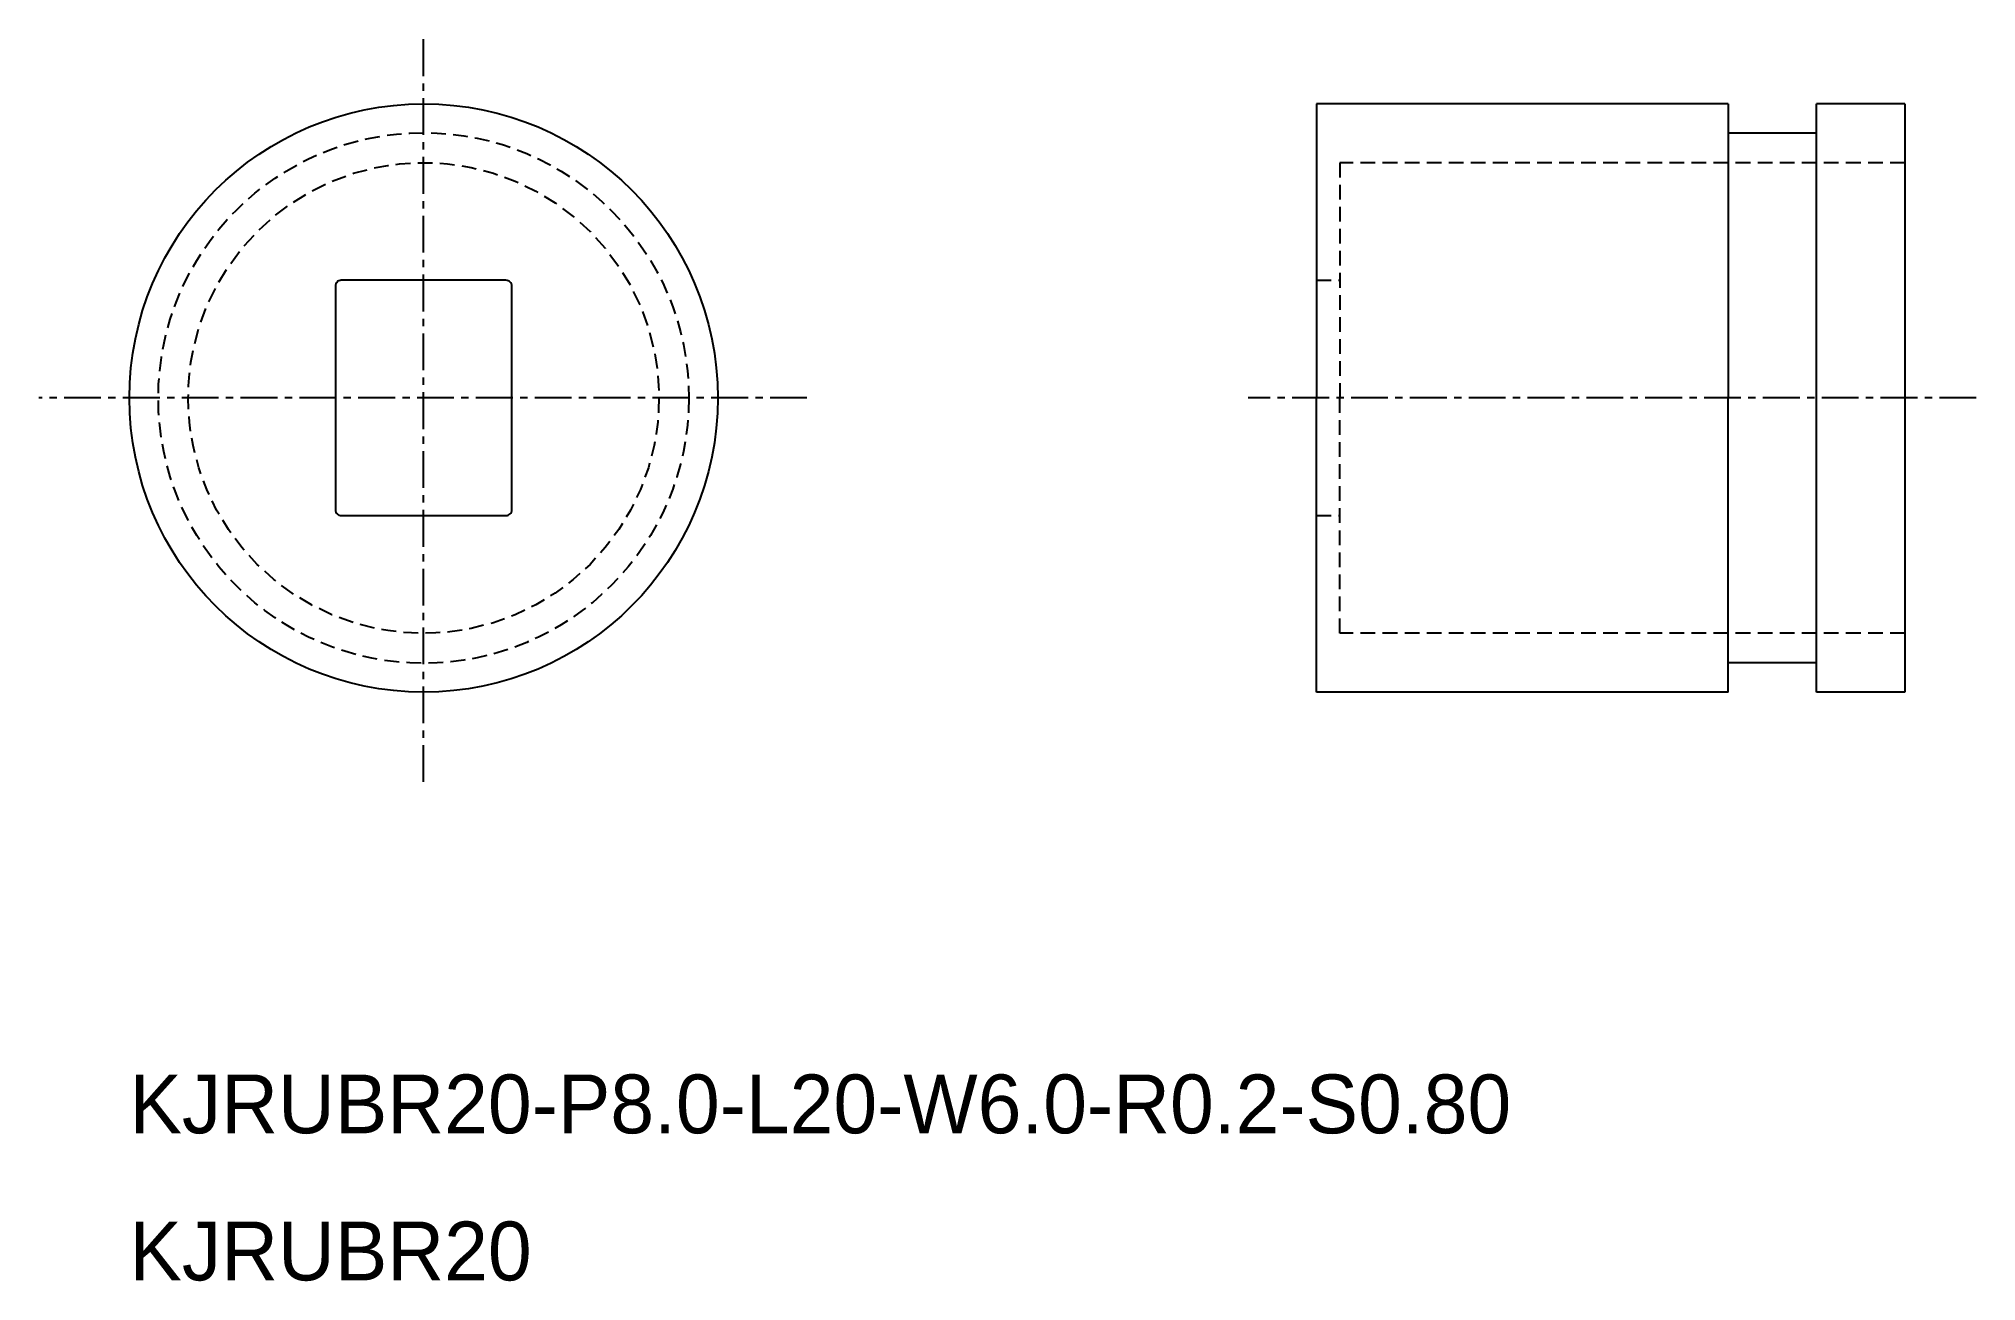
# Model space of a CAD drawing. Extents: x -1118.7 to -1052.8, y -1025.2 to -983.
import ezdxf

# ---------------------------------------------------------------- set-up
doc = ezdxf.new("R2010")
doc.units = 0
doc.linetypes.add('CENTER', pattern=[2, 1.25, -0.25, 0.25, -0.25])
doc.linetypes.add('DASHED', pattern=[0.75, 0.5, -0.25])
doc.layers.get('0').update_dxf_attribs({"linetype": 'CONTINUOUS'})
doc.layers.add('CENTER', color=1, linetype='CENTER')

msp = doc.modelspace()

# ---------------------------------------------------------------- linework, layer by layer
at = {"color": 7, "linetype": 'CONTINUOUS'}
for p, q in [((-1075.255, -985.2), (-1075.255, -995.2)), ((-1061.255, -985.2), (-1075.255, -985.2)), ((-1061.255, -985.2), (-1061.255, -995.2)), ((-1055.255, -985.2), (-1058.255, -985.2)), ((-1058.255, -1005.2), (-1058.255, -985.2)), ((-1055.255, -985.2), (-1055.255, -1005.2)), ((-1058.255, -986.2), (-1061.255, -986.2)), ((-1075.255, -1005.2), (-1075.255, -995.2)), ((-1061.255, -1005.2), (-1061.255, -995.2)), ((-1058.255, -1004.2), (-1061.255, -1004.2)), ((-1061.255, -1005.2), (-1075.255, -1005.2)), ((-1055.255, -1005.2), (-1058.255, -1005.2))]:
    msp.add_line(p, q, dxfattribs=at)
at = {"color": 3, "linetype": 'DASHED'}
for p, q in [((-1074.455, -987.2), (-1074.455, -995.2)), ((-1055.255, -987.2), (-1074.455, -987.2)), ((-1075.255, -991.2), (-1074.455, -991.2)), ((-1074.455, -1003.2), (-1074.455, -995.2)), ((-1075.255, -999.2), (-1074.455, -999.2)), ((-1055.255, -1003.2), (-1074.455, -1003.2))]:
    msp.add_line(p, q, dxfattribs=at)
at = {"color": 7, "linetype": 'CONTINUOUS'}
msp.add_lwpolyline([(-1108.407, -999.2), (-1102.807, -999.2, 0.414214), (-1102.607, -999), (-1102.607, -991.4, 0.414214), (-1102.807, -991.2), (-1108.407, -991.2, 0.414214), (-1108.607, -991.4), (-1108.607, -999, 0.414214)], format="xyb", close=True, dxfattribs=at)
msp.add_circle((-1105.607, -995.2), 10, dxfattribs=at)
at = {"color": 3, "linetype": 'DASHED'}
for radius in [9.018, 8]:
    msp.add_circle((-1105.607, -995.2), radius, dxfattribs=at)
at = {"layer": 'CENTER', "color": 1, "linetype": 'CENTER'}
for p, q in [((-1105.607, -1008.255), (-1105.607, -982.987)), ((-1092.578, -995.2), (-1118.689, -995.2)), ((-1052.826, -995.2), (-1077.578, -995.2))]:
    msp.add_line(p, q, dxfattribs=at)

# ---------------------------------------------------------------- texts
at = {"color": 7, "linetype": 'CONTINUOUS'}
for s, p in [('KJRUBR20-P8.0-L20-W6.0-R0.2-S0.80', (-1115.607, -1020.2)), ('KJRUBR20', (-1115.607, -1025.2))]:
    msp.add_text(s, height=2, dxfattribs=at).set_placement(p)

doc.saveas('drawing.dxf')
